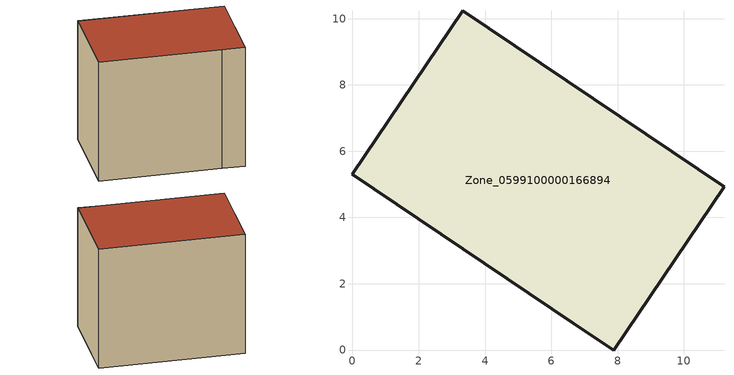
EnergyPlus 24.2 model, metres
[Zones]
Zone_0599100000166894
 floor ground (C_G): 7.89,0 6.66,0.81 0,5.31 3.32,10.23 11.21,4.92 z1.5
 wall outside (C_F): 6.66,0.81 7.89,0 11.21,4.92 3.32,10.23 0,5.31 6.66,0.81 z1.5:9.92
 roof outside (C_R): 11.21,4.92 3.32,10.23 0,5.31 6.66,0.81 7.89,0 z9.92
[BUILDING]
Pand.0599100000166894: North Axis=0; Terrain=City; Loads Convergence Tolerance Value=0.04; Temperature Convergence Tolerance Value=0.4; Solar Distribution=FullExterior; Maximum Number of Warmup Days=25; Minimum Number of Warmup Days=1
[Site:Location]
Rotterdam.The.Hague.AP_ZH_NLD Design_Conditions: Latitude=51.96; Longitude=4.45; Time Zone=1; Elevation=-4.5
[SITE:GROUNDTEMPERATURE:BUILDINGSURFACE]
18, 18, 18, 18, 18, 18, 18, 18, 18, 18, 18, 18
[MATERIAL] Thermal Absorptance=0.9; Solar Absorptance=0.7; Visible Absorptance=0.7
Name | Roughness | Thickness | Conductivity | Density | Specific Heat
G.TI.1975-1991 | MediumSmooth | 0.15 | 0.288461 | 540 | 1210
F.TI.1975-1991 | Rough | 0.3 | 0.230769 | 1920 | 840
R.TI.1975-1991 | MediumRough | 0.2 | 0.153846 | 1500 | 1000
[CONSTRUCTION]
C_G: G.TI.1975-1991
C_F: F.TI.1975-1991
C_R: R.TI.1975-1991
[ZONE]
Zone_0599100000166894: Type=1; Multiplier=1; Ceiling Height=Autocalculate; Volume=Autocalculate; Floor Area=autocalculate; Part of Total Floor Area=Yes
[ZONEINFILTRATION:DESIGNFLOWRATE]
Infil_Zone_0599100000166894: Zone or ZoneList or Space or SpaceList=Zone_0599100000166894; Schedule=AlwaysOn; Design Flow Rate Calculation Method=Flow/Area; Flow Rate per Floor Area=0.003; Constant Term Coefficient=1; Temperature Term Coefficient=0; Velocity Term Coefficient=0; Velocity Squared Term Coefficient=0
[HVACTEMPLATE:ZONE:IDEALLOADSAIRSYSTEM]
Zone_0599100000166894: Maximum Heating Supply Air Temperature=50; Minimum Cooling Supply Air Temperature=13; Maximum Heating Supply Air Humidity Ratio=0.0156; Minimum Cooling Supply Air Humidity Ratio=0.0077; Heating Limit=NoLimit; Cooling Limit=NoLimit; Dehumidification Control Type=ConstantSensibleHeatRatio; Cooling Sensible Heat Ratio=0.7; Dehumidification Setpoint=60; Humidification Control Type=None; Humidification Setpoint=30; Outdoor Air Method=None; Outdoor Air Flow Rate per Person=0.00944; Outdoor Air Flow Rate per Zone Floor Area=0; Outdoor Air Flow Rate per Zone=0; Demand Controlled Ventilation Type=None; Outdoor Air Economizer Type=NoEconomizer; Heat Recovery Type=None; Sensible Heat Recovery Effectiveness=0.7; Latent Heat Recovery Effectiveness=0.65
[ZONECONTROL:THERMOSTAT]
ThermostatControl_Zone_0599100000166894: Zone or ZoneList=Zone_0599100000166894; Control Type Schedule=DualSetpointControlType; Control 1=Thermostat_Zone_0599100000166894; Temperature Difference Between Cutout And Setpoint=0
[THERMOSTATSETPOINT:DUALSETPOINT]
Thermostat_Zone_0599100000166894: Heating Setpoint Temperature Schedule=HeatingSetpoint_Zone_0599100000166894; Cooling Setpoint Temperature Schedule=CoolingSetpoint_Zone_0599100000166894
[SCHEDULE:COMPACT]
HeatingSetpoint_Zone_0599100000166894: Through: 12/31, For: AllDays, Until: 24:00, 21
CoolingSetpoint_Zone_0599100000166894: Through: 12/31, For: AllDays, Until: 24:00, 24
DualSetpointControlType: Through: 12/31, For: AllDays, Until: 24:00, 4
AlwaysOn: Through: 12/31, For: AllDays, Until: 24:00, 1
